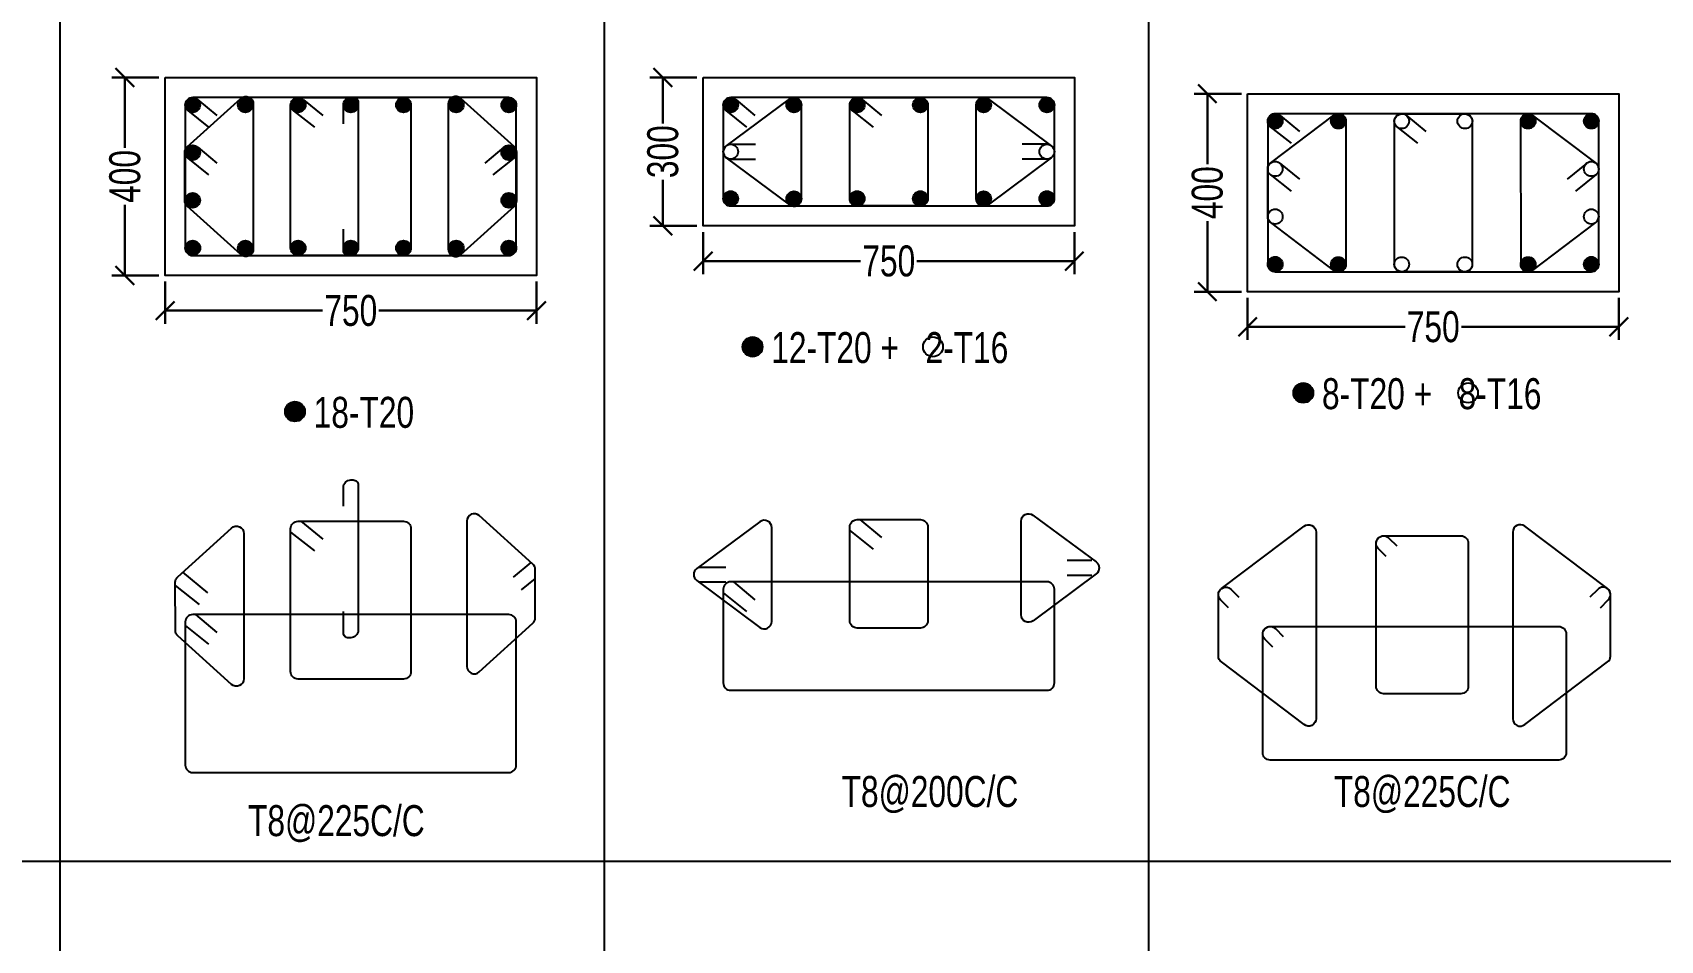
# Model space of a CAD drawing. Header units: millimetres. Extents: x 356 to 40629, y 2483 to 64847.
# Drawn here: x 27803 to 31092, y 13764 to 15598 of the extents above; entities that cross this region are included whole.
import ezdxf

# ---------------------------------------------------------------- set-up
doc = ezdxf.new("R2010")
doc.units = ezdxf.units.MM
for name, color, linetype in [('COL', 5, 'Continuous'), ('S-TIES', 3, 'Continuous'), ('TABLE', 11, 'Continuous'), ('TXT3', 6, 'Continuous')]:
    doc.layers.add(name, color=color, linetype=linetype)
doc.layers.add('STR-COL-DIM', color=8, linetype='Continuous', lineweight=18)
doc.layers.add('STR-LEVEL TEXT', color=110, linetype='Continuous', lineweight=30)
doc.styles.add('SOBHA', font='swisscl.ttf')
doc.styles.add('sobha sed', font='swisscl.ttf')
doc.dimstyles.new('S-25', dxfattribs={"dimscale": 25, "dimtxt": 2.5, "dimasz": 1.5, "dimexe": 0.25, "dimexo": 0.5, "dimgap": 0.1, "dimtad": 0, "dimdec": 0, "dimrnd": 0.0005, "dimzin": 0, "dimdsep": 46, "dimtxsty": 'SOBHA', "dimblk": 'OBLIQUE', "dimcen": 0.09, "dimclrd": 8, "dimclre": 8, "dimclrt": 6, "dimadec": 0, "dimazin": 0, "dimtfac": 1, "dimtdec": 0, "dimtofl": 0, "dimtmove": 0, "dimatfit": 3, "dimfxl": 0.18, "dimtolj": 1, "dimtzin": 0, "dimlwd": -1, "dimlwe": -1, "dimarcsym": 0})

# ---------------------------------------------------------------- blocks, each defined once
blk = doc.blocks.new('_Oblique')
at = {"color": 0, "linetype": 'ByBlock', "lineweight": -2}
for p, q in [((-0.5, -0.5), (0.5, 0.5)), ((0, 0.707), (0, -0.707))]:
    blk.add_line(p, q, dxfattribs=at)
blk = doc.blocks.new('*D436')
at = {"layer": 'STR-LEVEL TEXT', "color": 8, "transparency": 16777216}
for p, q in [((28058.4, 15507.4), (27983.3, 15507.4)), ((27989.6, 15507.4), (27989.6, 15364.9)), ((27989.6, 15107.4), (27989.6, 15249.9)), ((28058.4, 15107.4), (27983.3, 15107.4))]:
    blk.add_line(p, q, dxfattribs=at)
at = {"layer": 'STR-LEVEL TEXT', "color": 8, "transparency": 16777216, "xscale": 37.5, "yscale": 37.5, "zscale": 37.5}
for p, rotation in [((27989.6, 15507.4), 90), ((27989.6, 15107.4), 270)]:
    blk.add_blockref('_Oblique', p, dxfattribs=dict(at, rotation=rotation))
at = {"layer": 'STR-LEVEL TEXT', "color": 6, "transparency": 16777216, "insert": (27989.6, 15307.4), "char_height": 62.5, "attachment_point": 5, "rotation": 90, "style": 'SOBHA'}
blk.add_mtext('\\A1;400', dxfattribs=at)
blk = doc.blocks.new('*D437')
at = {"layer": 'STR-LEVEL TEXT', "color": 8, "transparency": 16777216}
for p, q in [((28070.9, 15094.9), (28070.9, 15030.1)), ((28820.9, 15094.9), (28820.9, 15030.1)), ((28070.9, 15036.3), (28389, 15036.3)), ((28820.9, 15036.3), (28502.8, 15036.3))]:
    blk.add_line(p, q, dxfattribs=at)
at = {"layer": 'STR-LEVEL TEXT', "color": 8, "transparency": 16777216, "xscale": 37.5, "yscale": 37.5, "zscale": 37.5, "rotation": 180}
blk.add_blockref('_Oblique', (28070.9, 15036.3), dxfattribs=at)
at = {"layer": 'STR-LEVEL TEXT', "color": 8, "transparency": 16777216, "xscale": 37.5, "yscale": 37.5, "zscale": 37.5}
blk.add_blockref('_Oblique', (28820.9, 15036.3), dxfattribs=at)
at = {"layer": 'STR-LEVEL TEXT', "color": 6, "transparency": 16777216, "insert": (28445.9, 15036.3), "char_height": 62.5, "attachment_point": 5, "style": 'SOBHA'}
blk.add_mtext('\\A1;750', dxfattribs=at)
blk = doc.blocks.new('*D622')
at = {"layer": 'STR-LEVEL TEXT', "color": 8, "transparency": 16777216}
for p, q in [((29145.3, 15507.4), (29070.2, 15507.4)), ((29076.5, 15507.4), (29076.5, 15414.6)), ((29076.5, 15207.4), (29076.5, 15300.3)), ((29145.3, 15207.4), (29070.2, 15207.4))]:
    blk.add_line(p, q, dxfattribs=at)
at = {"layer": 'STR-LEVEL TEXT', "color": 8, "transparency": 16777216, "xscale": 37.5, "yscale": 37.5, "zscale": 37.5}
for p, rotation in [((29076.5, 15507.4), 90), ((29076.5, 15207.4), 270)]:
    blk.add_blockref('_Oblique', p, dxfattribs=dict(at, rotation=rotation))
at = {"layer": 'STR-LEVEL TEXT', "color": 6, "transparency": 16777216, "insert": (29076.5, 15357.4), "char_height": 62.5, "attachment_point": 5, "rotation": 90, "style": 'SOBHA'}
blk.add_mtext('\\A1;300', dxfattribs=at)
blk = doc.blocks.new('*D623')
at = {"layer": 'STR-LEVEL TEXT', "color": 8, "transparency": 16777216}
for p, q in [((29157.8, 15194.9), (29157.8, 15130.1)), ((29907.8, 15194.9), (29907.8, 15130.1)), ((29157.8, 15136.3), (29475.9, 15136.3)), ((29907.8, 15136.3), (29589.8, 15136.3))]:
    blk.add_line(p, q, dxfattribs=at)
at = {"layer": 'STR-LEVEL TEXT', "color": 8, "transparency": 16777216, "xscale": 37.5, "yscale": 37.5, "zscale": 37.5, "rotation": 180}
blk.add_blockref('_Oblique', (29157.8, 15136.3), dxfattribs=at)
at = {"layer": 'STR-LEVEL TEXT', "color": 8, "transparency": 16777216, "xscale": 37.5, "yscale": 37.5, "zscale": 37.5}
blk.add_blockref('_Oblique', (29907.8, 15136.3), dxfattribs=at)
at = {"layer": 'STR-LEVEL TEXT', "color": 6, "transparency": 16777216, "insert": (29532.8, 15136.3), "char_height": 62.5, "attachment_point": 5, "style": 'SOBHA'}
blk.add_mtext('\\A1;750', dxfattribs=at)
blk = doc.blocks.new('*D365')
at = {"layer": 'STR-LEVEL TEXT', "color": 8, "transparency": 16777216}
for p, q in [((30245.3, 15474.6), (30170.2, 15474.6)), ((30176.5, 15474.6), (30176.5, 15332.1)), ((30176.5, 15074.6), (30176.5, 15217.1)), ((30245.3, 15074.6), (30170.2, 15074.6))]:
    blk.add_line(p, q, dxfattribs=at)
at = {"layer": 'STR-LEVEL TEXT', "color": 8, "transparency": 16777216, "xscale": 37.5, "yscale": 37.5, "zscale": 37.5}
for p, rotation in [((30176.5, 15474.6), 90), ((30176.5, 15074.6), 270)]:
    blk.add_blockref('_Oblique', p, dxfattribs=dict(at, rotation=rotation))
at = {"layer": 'STR-LEVEL TEXT', "color": 6, "transparency": 16777216, "insert": (30176.5, 15274.6), "char_height": 62.5, "attachment_point": 5, "rotation": 90, "style": 'SOBHA'}
blk.add_mtext('\\A1;400', dxfattribs=at)
blk = doc.blocks.new('*D366')
at = {"layer": 'STR-LEVEL TEXT', "color": 8, "transparency": 16777216}
for p, q in [((30257.8, 15062.1), (30257.8, 14997.3)), ((31007.8, 15062.1), (31007.8, 14997.3)), ((30257.8, 15003.5), (30575.9, 15003.5)), ((31007.8, 15003.5), (30689.8, 15003.5))]:
    blk.add_line(p, q, dxfattribs=at)
at = {"layer": 'STR-LEVEL TEXT', "color": 8, "transparency": 16777216, "xscale": 37.5, "yscale": 37.5, "zscale": 37.5, "rotation": 180}
blk.add_blockref('_Oblique', (30257.8, 15003.5), dxfattribs=at)
at = {"layer": 'STR-LEVEL TEXT', "color": 8, "transparency": 16777216, "xscale": 37.5, "yscale": 37.5, "zscale": 37.5}
blk.add_blockref('_Oblique', (31007.8, 15003.5), dxfattribs=at)
at = {"layer": 'STR-LEVEL TEXT', "color": 6, "transparency": 16777216, "insert": (30632.8, 15003.5), "char_height": 62.5, "attachment_point": 5, "style": 'SOBHA'}
blk.add_mtext('\\A1;750', dxfattribs=at)

msp = doc.modelspace()

# ---------------------------------------------------------------- hatches: boundary and pattern name
at = {"layer": 'S-TIES', "ltscale": 7}
h = msp.add_hatch(color=256, dxfattribs=at)
h.dxf.hatch_style = 1
edge = h.paths.add_edge_path()
edge.add_arc((28126.5, 15451.8), 15, 0, 360)
h = msp.add_hatch(color=256, dxfattribs=at)
h.dxf.hatch_style = 1
edge = h.paths.add_edge_path()
edge.add_arc((28233, 15451.8), 15, 0, 360)
h = msp.add_hatch(color=256, dxfattribs=at)
h.dxf.hatch_style = 1
edge = h.paths.add_edge_path()
edge.add_arc((28339.4, 15451.8), 15, 0, 360)
h = msp.add_hatch(color=256, dxfattribs=at)
h.dxf.hatch_style = 1
edge = h.paths.add_edge_path()
edge.add_arc((28445.9, 15451.8), 15, 0, 360)
h = msp.add_hatch(color=256, dxfattribs=at)
h.dxf.hatch_style = 1
edge = h.paths.add_edge_path()
edge.add_arc((28552.4, 15451.8), 15, 0, 360)
h = msp.add_hatch(color=256, dxfattribs=at)
h.dxf.hatch_style = 1
edge = h.paths.add_edge_path()
edge.add_arc((28658.9, 15451.8), 15, 0, 360)
h = msp.add_hatch(color=256, dxfattribs=at)
h.dxf.hatch_style = 1
edge = h.paths.add_edge_path()
edge.add_arc((28765.3, 15451.8), 15, 0, 360)
h = msp.add_hatch(color=256, dxfattribs=at)
h.dxf.hatch_style = 1
edge = h.paths.add_edge_path()
edge.add_arc((29213.4, 15451.8), 15, 0, 360)
h = msp.add_hatch(color=256, dxfattribs=at)
h.dxf.hatch_style = 1
edge = h.paths.add_edge_path()
edge.add_arc((29341.2, 15451.8), 15, 0, 360)
h = msp.add_hatch(color=256, dxfattribs=at)
h.dxf.hatch_style = 1
edge = h.paths.add_edge_path()
edge.add_arc((29469, 15451.8), 15, 0, 360)
h = msp.add_hatch(color=256, dxfattribs=at)
h.dxf.hatch_style = 1
edge = h.paths.add_edge_path()
edge.add_arc((29596.7, 15451.8), 15, 0, 360)
h = msp.add_hatch(color=256, dxfattribs=at)
h.dxf.hatch_style = 1
edge = h.paths.add_edge_path()
edge.add_arc((29724.5, 15451.8), 15, 0, 360)
h = msp.add_hatch(color=256, dxfattribs=at)
h.dxf.hatch_style = 1
edge = h.paths.add_edge_path()
edge.add_arc((29852.3, 15451.8), 15, 0, 360)
h = msp.add_hatch(color=256, dxfattribs=at)
h.dxf.hatch_style = 1
edge = h.paths.add_edge_path()
edge.add_arc((30313.4, 15419.1), 15, 0, 360)
h = msp.add_hatch(color=256, dxfattribs=at)
h.dxf.hatch_style = 1
edge = h.paths.add_edge_path()
edge.add_arc((30441.2, 15419.1), 15, 0, 360)
h = msp.add_hatch(color=256, dxfattribs=at)
h.dxf.hatch_style = 1
edge = h.paths.add_edge_path()
edge.add_arc((30824.5, 15419.1), 15, 0, 360)
h = msp.add_hatch(color=256, dxfattribs=at)
h.dxf.hatch_style = 1
edge = h.paths.add_edge_path()
edge.add_arc((30952.3, 15419.1), 15, 0, 360)
h = msp.add_hatch(color=256, dxfattribs=at)
h.dxf.hatch_style = 1
edge = h.paths.add_edge_path()
edge.add_arc((28126.5, 15355.5), 15, 0, 360)
h = msp.add_hatch(color=256, dxfattribs=at)
h.dxf.hatch_style = 1
edge = h.paths.add_edge_path()
edge.add_arc((28765.2, 15355.5), 15, 0, 360)
h = msp.add_hatch(color=256, dxfattribs=at)
h.dxf.hatch_style = 1
edge = h.paths.add_edge_path()
edge.add_arc((28126.5, 15259.1), 15, 0, 360)
h = msp.add_hatch(color=256, dxfattribs=at)
h.dxf.hatch_style = 1
edge = h.paths.add_edge_path()
edge.add_arc((28765.2, 15259.1), 15, 0, 360)
h = msp.add_hatch(color=256, dxfattribs=at)
h.dxf.hatch_style = 1
edge = h.paths.add_edge_path()
edge.add_arc((29213.5, 15262.7), 15, 0, 360)
h = msp.add_hatch(color=256, dxfattribs=at)
h.dxf.hatch_style = 1
edge = h.paths.add_edge_path()
edge.add_arc((29341.2, 15262.4), 15, 0, 360)
h = msp.add_hatch(color=256, dxfattribs=at)
h.dxf.hatch_style = 1
edge = h.paths.add_edge_path()
edge.add_arc((29468.9, 15262.7), 15, 0, 360)
h = msp.add_hatch(color=256, dxfattribs=at)
h.dxf.hatch_style = 1
edge = h.paths.add_edge_path()
edge.add_arc((29596.7, 15262.7), 15, 0, 360)
h = msp.add_hatch(color=256, dxfattribs=at)
h.dxf.hatch_style = 1
edge = h.paths.add_edge_path()
edge.add_arc((29724.5, 15262.4), 15, 0, 360)
h = msp.add_hatch(color=256, dxfattribs=at)
h.dxf.hatch_style = 1
edge = h.paths.add_edge_path()
edge.add_arc((29852.2, 15262.7), 15, 0, 360)
h = msp.add_hatch(color=256, dxfattribs=at)
h.dxf.hatch_style = 1
edge = h.paths.add_edge_path()
edge.add_arc((28126.6, 15162.7), 15, 0, 360)
h = msp.add_hatch(color=256, dxfattribs=at)
h.dxf.hatch_style = 1
edge = h.paths.add_edge_path()
edge.add_arc((28233, 15162.9), 15, 0, 360)
h = msp.add_hatch(color=256, dxfattribs=at)
h.dxf.hatch_style = 1
edge = h.paths.add_edge_path()
edge.add_arc((28339.4, 15162.9), 15, 0, 360)
h = msp.add_hatch(color=256, dxfattribs=at)
h.dxf.hatch_style = 1
edge = h.paths.add_edge_path()
edge.add_arc((28445.9, 15162.9), 15, 0, 360)
h = msp.add_hatch(color=256, dxfattribs=at)
h.dxf.hatch_style = 1
edge = h.paths.add_edge_path()
edge.add_arc((28552.4, 15162.9), 15, 0, 360)
h = msp.add_hatch(color=256, dxfattribs=at)
h.dxf.hatch_style = 1
edge = h.paths.add_edge_path()
edge.add_arc((28658.9, 15162.9), 15, 0, 360)
h = msp.add_hatch(color=256, dxfattribs=at)
h.dxf.hatch_style = 1
edge = h.paths.add_edge_path()
edge.add_arc((28765.3, 15162.7), 15, 0, 360)
h = msp.add_hatch(color=256, dxfattribs=at)
h.dxf.hatch_style = 1
edge = h.paths.add_edge_path()
edge.add_arc((30313.5, 15130), 15, 0, 360)
h = msp.add_hatch(color=256, dxfattribs=at)
h.dxf.hatch_style = 1
edge = h.paths.add_edge_path()
edge.add_arc((30441.2, 15129.6), 15, 0, 360)
h = msp.add_hatch(color=256, dxfattribs=at)
h.dxf.hatch_style = 1
edge = h.paths.add_edge_path()
edge.add_arc((30824.5, 15129.6), 15, 0, 360)
h = msp.add_hatch(color=256, dxfattribs=at)
h.dxf.hatch_style = 1
edge = h.paths.add_edge_path()
edge.add_arc((30952.2, 15130), 15, 0, 360)
h = msp.add_hatch(color=256, dxfattribs=at)
h.dxf.hatch_style = 1
edge = h.paths.add_edge_path()
edge.add_arc((29257.6, 14963.2), 20, 0, 360)
h = msp.add_hatch(color=256, dxfattribs=at)
h.dxf.hatch_style = 1
edge = h.paths.add_edge_path()
edge.add_arc((30370.3, 14870.1), 20, 0, 360)
h = msp.add_hatch(color=256, dxfattribs=at)
h.dxf.hatch_style = 1
edge = h.paths.add_edge_path()
edge.add_arc((28333.2, 14832.4), 20, 0, 360)

# ---------------------------------------------------------------- linework, layer by layer
at = {"layer": 'COL', "elevation": 0}
for points in [[(28070.9, 15507.4), (28820.9, 15507.4), (28820.9, 15107.4), (28070.9, 15107.4)], [(29157.8, 15507.4), (29907.8, 15507.4), (29907.8, 15207.4), (29157.8, 15207.4)], [(30257.8, 15474.6), (31007.8, 15474.6), (31007.8, 15074.6), (30257.8, 15074.6)]]:
    msp.add_lwpolyline(points, close=True, dxfattribs=at)
at = {"layer": 'S-TIES', "ltscale": 7, "elevation": 0}
for points in [[(28249, 15454.1), (28249, 15160.6, -0.650149), (28223.9, 15149.5), (28115.5, 15247.5, -0.211938), (28110.5, 15258.7), (28110.5, 15355.9, -0.211928), (28115.5, 15367), (28223.9, 15465.2, -0.650363)], [(28126.6, 15147.7), (28765.3, 15147.7, 0.414214), (28780.3, 15162.7), (28780.3, 15451.8, 0.414214), (28765.3, 15466.8), (28126.6, 15466.8, 0.414214), (28111.6, 15451.8), (28111.6, 15162.7, 0.414214)], [(28339.4, 15466.8), (28552.4, 15466.8, -0.414214), (28567.4, 15451.8), (28567.4, 15162.9, -0.414214), (28552.4, 15147.9), (28339.4, 15147.9, -0.414214), (28324.4, 15162.9), (28324.4, 15451.8, -0.414214)], [(28642.9, 15454.1), (28642.9, 15160.6, 0.650149), (28667.9, 15149.5), (28776.4, 15247.5, 0.211938), (28781.3, 15258.7), (28781.3, 15355.9, 0.211928), (28776.4, 15367), (28667.9, 15465.2, 0.650363)], [(29213.5, 15247.7), (29852.3, 15247.7, 0.414214), (29867.3, 15262.7), (29867.3, 15451.8, 0.414214), (29852.3, 15466.8), (29213.5, 15466.8, 0.414214), (29198.5, 15451.8), (29198.5, 15262.7, 0.414214)], [(29356.2, 15262.4), (29356.2, 15451.8, 0.615959), (29332.3, 15463.9), (29204.6, 15369.3, 0.503211), (29204.5, 15345.3), (29332.2, 15250.3, 0.616567)], [(29469, 15466.8), (29596.7, 15466.8, -0.414214), (29611.7, 15451.8), (29611.7, 15262.7, -0.414214), (29596.7, 15247.7), (29469, 15247.7, -0.414214), (29454, 15262.7), (29454, 15451.8, -0.414214)], [(29709.5, 15262.4), (29709.5, 15451.8, -0.615959), (29733.4, 15463.9), (29861.1, 15369.3, -0.503211), (29861.1, 15345.3), (29733.5, 15250.3, -0.616567)], [(30456.2, 15419.1), (30456.2, 15129.6, -0.619608), (30432.2, 15117.6), (30304.4, 15214.4, -0.234772), (30298.5, 15226.3), (30298.4, 15322.7, -0.23547), (30304.4, 15334.7), (30432.2, 15431.1, -0.618942)], [(30313.5, 15115), (30952.3, 15115, 0.414214), (30967.3, 15130), (30967.3, 15419.1, 0.414214), (30952.3, 15434.1), (30313.5, 15434.1, 0.414214), (30298.5, 15419.1), (30298.5, 15130, 0.414214)], [(30569.4, 15433.7), (30696.4, 15433.7, -0.414214), (30711.4, 15418.7), (30711.4, 15130, -0.414214), (30696.4, 15115), (30569.4, 15115, -0.414214), (30554.4, 15130), (30554.4, 15418.7, -0.414214)], [(30809.4, 15419.1), (30809.5, 15129.6, 0.619608), (30833.5, 15117.6), (30961.3, 15214.4, 0.234772), (30967.2, 15226.3), (30967.2, 15322.7, 0.23547), (30961.3, 15334.7), (30833.5, 15431.1, 0.618942)], [(28339.4, 14610.8), (28552.4, 14610.8, -0.414214), (28567.4, 14595.8), (28567.4, 14306.9, -0.414214), (28552.4, 14291.9), (28339.4, 14291.9, -0.414214), (28324.4, 14306.9), (28324.4, 14595.8, -0.414214)], [(28680.3, 14611.1), (28680.3, 14317.6, 0.650149), (28705.3, 14306.5), (28813.7, 14404.6, 0.211938), (28818.7, 14415.7), (28818.7, 14512.9, 0.211928), (28813.8, 14524.1), (28705.3, 14622.2, 0.650363)], [(29296.3, 14408.3), (29296.4, 14597.8, 0.615959), (29272.4, 14609.8), (29144.7, 14515.3, 0.503211), (29144.7, 14491.2), (29272.4, 14396.3, 0.616567)], [(29469, 14614), (29596.7, 14614, -0.414214), (29611.7, 14599), (29611.7, 14409.9, -0.414214), (29596.7, 14394.9), (29469, 14394.9, -0.414214), (29454, 14409.9), (29454, 14599, -0.414214)], [(29800.2, 14421.6), (29800.2, 14611.1, -0.615959), (29824.1, 14623.1), (29951.8, 14528.6, -0.503211), (29951.8, 14504.5), (29824.2, 14409.6, -0.616567)], [(30396, 14588.8), (30396, 14211.9, -0.619608), (30371.9, 14199.9), (30204.7, 14326.5, -0.234772), (30198.8, 14338.5), (30198.8, 14462.7, -0.23547), (30204.7, 14474.7), (30372, 14600.8, -0.618942)], [(30793.7, 14588.8), (30793.7, 14211.9, 0.619608), (30817.8, 14199.9), (30985, 14326.5, 0.234772), (30990.9, 14338.5), (30990.9, 14462.7, 0.23547), (30985, 14474.7), (30817.7, 14600.8, 0.618942)], [(28229.9, 14585.8), (28229.9, 14292.4, -0.650149), (28204.8, 14281.2), (28096.4, 14379.3, -0.211938), (28091.5, 14390.4), (28091.4, 14487.7, -0.211928), (28096.4, 14498.8), (28204.8, 14597, -0.650363)], [(30532.4, 14581.3), (30688.6, 14581.3, -0.414166), (30703.6, 14566.3), (30703.6, 14277.3, -0.414262), (30688.6, 14262.2), (30532.5, 14262.2, -0.414166), (30517.5, 14277.2), (30517.4, 14566.3, -0.414262)], [(29213.5, 14269.3), (29852.3, 14269.3, 0.414214), (29867.3, 14284.3), (29867.3, 14473.4, 0.414214), (29852.3, 14488.4), (29213.5, 14488.4, 0.414214), (29198.5, 14473.4), (29198.5, 14284.3, 0.414214)], [(28126.6, 14103.2), (28765.3, 14103.2, 0.414214), (28780.3, 14118.2), (28780.3, 14407.3, 0.414214), (28765.3, 14422.3), (28126.6, 14422.3, 0.414214), (28111.6, 14407.3), (28111.6, 14118.2, 0.414214)], [(30303.3, 14398.2), (30886.4, 14398.2, -0.414214), (30901.4, 14383.2), (30901.4, 14143.2, -0.414214), (30886.4, 14128.2), (30303.3, 14128.2, -0.414214), (30288.3, 14143.2), (30288.3, 14383.2, -0.414214)]]:
    msp.add_lwpolyline(points, format="xyb", close=True, dxfattribs=at)
for points in [[(28136.5, 15463), (28175.3, 15430.8)], [(28350.5, 15462.5), (28389.3, 15430.4)], [(29223.5, 15463), (29262.3, 15430.8)], [(29479, 15463), (29517.8, 15430.8)], [(28116.5, 15440.6), (28158.7, 15407.1)], [(28330.5, 15440.2), (28372.6, 15406.7)], [(29203.4, 15440.6), (29245.6, 15407.1)], [(29459, 15440.6), (29501.2, 15407.1)], [(30323.5, 15430.2), (30362.3, 15398)], [(30579.1, 15430.2), (30617.9, 15398)], [(30303.4, 15407.9), (30345.6, 15374.4)], [(30559, 15407.9), (30601.2, 15374.4)], [(28136.6, 15366.6), (28175.4, 15334.4)], [(28755.3, 15366.6), (28716.5, 15334.4)], [(29213.5, 15372.3), (29263.5, 15372.3)], [(29852.2, 15372.3), (29802.2, 15372.3)], [(28116.5, 15344.3), (28158.7, 15310.8)], [(28775.3, 15344.3), (28733.1, 15310.8)], [(29213.5, 15342.3), (29263.5, 15342.3)], [(29852.2, 15342.3), (29802.2, 15342.3)], [(30323.5, 15333.8), (30362.3, 15301.7)], [(30942.2, 15333.8), (30903.4, 15301.7)], [(30303.5, 15311.5), (30345.6, 15278)], [(30962.2, 15311.5), (30920, 15278)], [(28345.3, 14610.8), (28389.3, 14574.3)], [(29474.3, 14614), (29517.8, 14577.9)], [(28324.4, 14589), (28372.6, 14550.7)], [(29454, 14591.8), (29501.2, 14554.2)], [(28106.2, 14507.7), (28156.3, 14466.2)], [(28809.8, 14527.7), (28774.1, 14498.1)], [(29148.7, 14518.2), (29203.7, 14518.2)], [(29942.9, 14531.5), (29892.9, 14531.5)], [(28091.4, 14480.8), (28139.6, 14442.5)], [(28818.7, 14495.3), (28790.1, 14472.5)], [(29148.7, 14488.2), (29203.7, 14488.2)], [(29218.8, 14488.4), (29262.3, 14452.3)], [(29942.9, 14501.5), (29892.9, 14501.5)], [(29198.5, 14466.1), (29245.6, 14428.6)], [(28131.9, 14422.3), (28175.3, 14386.3)], [(28111.6, 14400), (28158.7, 14362.6)]]:
    msp.add_lwpolyline(points, dxfattribs=at)
for points in [[(28431, 15413.8), (28431, 15451.8, -0.414139), (28446, 15466.8), (28450.9, 15466.8, -0.414288), (28460.9, 15456.8), (28460.8, 15162.9, -0.414139), (28445.8, 15147.9), (28440.9, 15147.9, -0.414288), (28430.9, 15157.9), (28430.9, 15201.1)], [(28431, 14641.2), (28431, 14679.2, -0.414139), (28446, 14694.2), (28450.9, 14694.2, -0.414288), (28460.9, 14684.2), (28460.8, 14390.3, -0.414139), (28445.8, 14375.3), (28440.9, 14375.3, -0.414288), (28430.9, 14385.3), (28430.9, 14428.4)], [(30537.8, 14539.8), (30521.8, 14555.7, -0.668178), (30532.4, 14581.3, -0.200501), (30543.1, 14576.9), (30559, 14561)], [(30219.1, 14436.2), (30203.2, 14452.1, -0.668178), (30213.8, 14477.7, -0.200501), (30224.4, 14473.2), (30240.3, 14457.3)], [(30970.6, 14436.2), (30986.5, 14452.1, 0.668178), (30975.9, 14477.7, 0.200501), (30965.3, 14473.2), (30949.4, 14457.3)], [(30308.6, 14356.7), (30292.7, 14372.6, -0.668178), (30303.3, 14398.2, -0.200501), (30314, 14393.8), (30329.9, 14377.8)]]:
    msp.add_lwpolyline(points, format="xyb", dxfattribs=at)
at = {"layer": 'S-TIES', "ltscale": 7}
for centre, radius in [((28126.5, 15451.8, 0), 15), ((28233, 15451.8, 0), 15), ((28339.4, 15451.8, 0), 15), ((28445.9, 15451.8, 0), 15), ((28552.4, 15451.8, 0), 15), ((28658.9, 15451.8, 0), 15), ((28765.3, 15451.8, 0), 15), ((29213.4, 15451.8, 0), 15), ((29341.2, 15451.8, 0), 15), ((29469, 15451.8, 0), 15), ((29596.7, 15451.8, 0), 15), ((29724.5, 15451.8, 0), 15), ((29852.3, 15451.8, 0), 15), ((30313.4, 15419.1, 0), 15), ((30441.2, 15419.1, 0), 15), ((30569, 15419.1, 0), 15), ((30696.8, 15419.1, 0), 15), ((30824.5, 15419.1, 0), 15), ((30952.3, 15419.1, 0), 15), ((28126.5, 15355.5, 0), 15), ((28765.2, 15355.5, 0), 15), ((29213.5, 15357.3, 0), 15), ((29852.3, 15357.3, 0), 15), ((30313.4, 15322.7, 0), 15), ((30952.1, 15322.7, 0), 15), ((28126.5, 15259.1, 0), 15), ((28765.2, 15259.1, 0), 15), ((29213.5, 15262.7, 0), 15), ((29341.2, 15262.4, 0), 15), ((29468.9, 15262.7, 0), 15), ((29596.7, 15262.7, 0), 15), ((29724.5, 15262.4, 0), 15), ((29852.2, 15262.7, 0), 15), ((30313.5, 15226.3, 0), 15), ((30952.2, 15226.3, 0), 15), ((28126.6, 15162.7, 0), 15), ((28233, 15162.9, 0), 15), ((28339.4, 15162.9, 0), 15), ((28445.9, 15162.9, 0), 15), ((28552.4, 15162.9, 0), 15), ((28658.9, 15162.9, 0), 15), ((28765.3, 15162.7, 0), 15), ((30313.5, 15130, 0), 15), ((30441.2, 15129.6, 0), 15), ((30569, 15129.6, 0), 15), ((30696.7, 15129.6, 0), 15), ((30824.5, 15129.6, 0), 15), ((30952.2, 15130, 0), 15), ((29257.6, 14963.2, 0), 20), ((29622.1, 14963.2, 0), 20), ((30370.3, 14870.1, 0), 20), ((30703.1, 14870.1, 0), 20), ((28333.2, 14832.4, 0), 20)]:
    msp.add_circle(centre, radius, dxfattribs=at)
at = {"layer": 'TABLE', "ltscale": 10}
for p, q in [((27857.8, 19002.1, 0), (27857.8, 11802.7, 0)), ((28957.8, 19002.1, 0), (28957.8, 11802.7, 0)), ((30057.8, 19002.1, 0), (30057.8, 11802.7, 0)), ((18883.5, 13923.9, 0), (40628.8, 13923.9, 0))]:
    msp.add_line(p, q, dxfattribs=at)

# ---------------------------------------------------------------- texts
at = {"layer": 'STR-COL-DIM', "color": 6, "char_height": 62.5, "width": 636.777, "attachment_point": 1, "style": 'sobha sed'}
for s, insert in [('12-T20 +   2-T16', (29295.3, 14992.9, 0)), ('8-T20 +   8-T16', (30408, 14899.8, 0)), ('18-T20 ', (28370.9, 14862.1, 0))]:
    msp.add_mtext(s, dxfattribs=dict(at, insert=insert))
at = {"layer": 'TXT3', "color": 4, "ltscale": 7, "style": 'sobha sed'}
for s, p in [('T8@200C/C', (29437.5, 14033.6, 0)), ('T8@225C/C', (30432, 14033.6, 0)), ('T8@225C/C', (28238.3, 13974.7, 0))]:
    msp.add_text(s, height=62.5, dxfattribs=at).set_placement(p)

# ---------------------------------------------------------------- dimensions: what is measured, and where the dimension line sits
at = {"layer": 'STR-LEVEL TEXT'}
for base, p1, p2, picture, middle in [((27989.6, 15507.4, 0), (28070.9, 15107.4, 0), (28070.9, 15507.4, 0), '*D436', (27989.6, 15307.4, 0)), ((30176.5, 15474.6, 0), (30257.8, 15074.6, 0), (30257.8, 15474.6, 0), '*D365', (30176.5, 15274.6, 0))]:
    dim = msp.add_linear_dim(base=base, p1=p1, p2=p2, angle=90, dimstyle='S-25', dxfattribs=at)
    dim.commit()
    dim.dimension.update_dxf_attribs({"geometry": picture, "text_midpoint": middle})
dim = msp.add_linear_dim(base=(29076.5, 15507.4, 0), p1=(29157.8, 15207.4, 0), p2=(29157.8, 15507.4, 0), angle=90, dimstyle='S-25', dxfattribs=at)
dim.commit()
dim.dimension.update_dxf_attribs({"geometry": '*D622', "text_midpoint": (29076.5, 15357.4, 0), "dimtype": 160})
for base, p1, p2, picture, middle in [((29907.8, 15136.3, 0), (29157.8, 15207.4, 0), (29907.8, 15207.4, 0), '*D623', (29532.8, 15136.3, 0)), ((28820.9, 15036.3, 0), (28070.9, 15107.4, 0), (28820.9, 15107.4, 0), '*D437', (28445.9, 15036.3, 0)), ((31007.8, 15003.5, 0), (30257.8, 15074.6, 0), (31007.8, 15074.6, 0), '*D366', (30632.8, 15003.5, 0))]:
    dim = msp.add_linear_dim(base=base, p1=p1, p2=p2, dimstyle='S-25', dxfattribs=at)
    dim.commit()
    dim.dimension.update_dxf_attribs({"geometry": picture, "text_midpoint": middle})

doc.saveas('drawing.dxf')
